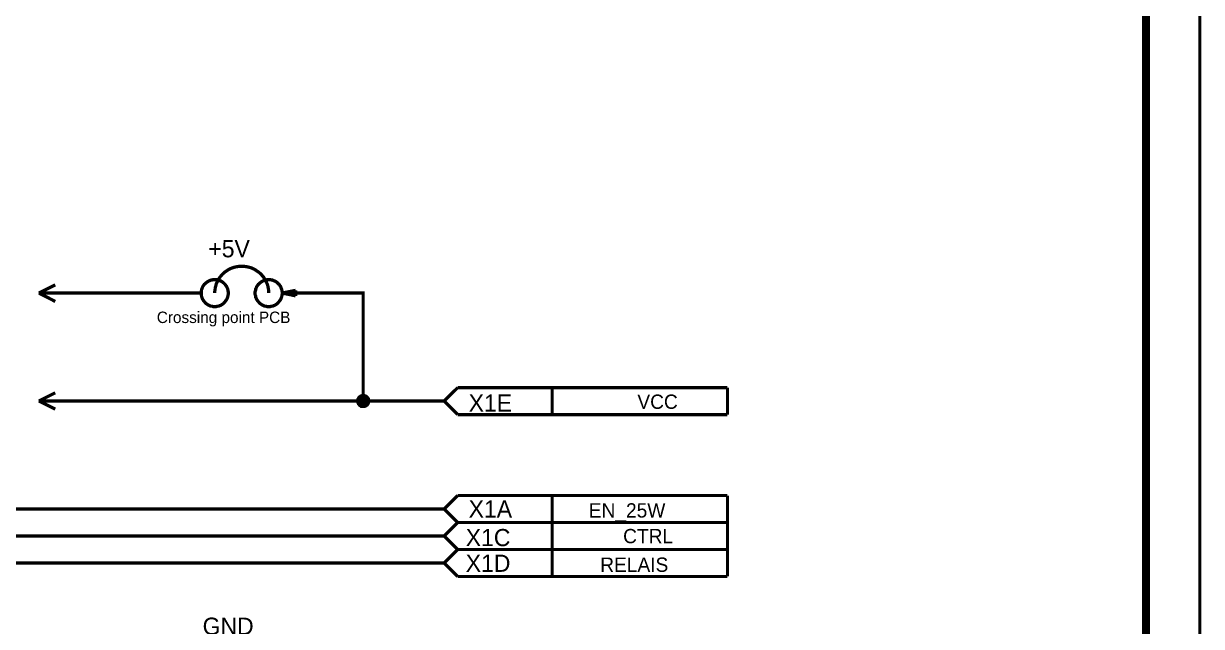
# Model space of a CAD drawing. Header units: millimetres. Extents: x 0 to 420, y 0 to 297.
# Drawn here: x 311 to 420.1, y 184.1 to 240 of the extents above; entities that cross this region are included whole.
import ezdxf

# ---------------------------------------------------------------- set-up
doc = ezdxf.new("R2010")
doc.units = ezdxf.units.MM
doc.layers.add('Sheet', color=255, linetype='Continuous')

msp = doc.modelspace()

# ---------------------------------------------------------------- linework, layer by layer
at = {"layer": 'Sheet'}
for points, const_width in [([(0.1, 297), (419.9, 297), (419.9, 0), (0.1, 0), (0.1, 297)], 0.3), ([(0.1, 297), (419.9, 297), (419.9, 0), (0.1, 0), (0.1, 297)], 0.3), ([(0.1, 297), (0.1, 0), (419.9, 0), (419.9, 297), (0.1, 297), (0.1, 297)], 0.0991), ([(0.1, 297), (0.1, 0), (419.9, 0), (419.9, 297), (0.1, 297), (0.1, 297)], 0.0991), ([(20.09, 292), (414.92, 292), (414.92, 8), (20.09, 8), (20.09, 292)], 0.749)]:
    msp.add_lwpolyline(points, close=True, dxfattribs=dict(at, const_width=const_width))
for points, const_width in [([(331.2, 217.48), (331.07, 217.48), (330.94, 217.47), (330.82, 217.45), (330.69, 217.43), (330.57, 217.4), (330.46, 217.37), (330.34, 217.34), (330.23, 217.29), (330.11, 217.24), (330.01, 217.19), (329.9, 217.12), (329.8, 217.05), (329.7, 216.99), (329.61, 216.92), (329.52, 216.84), (329.43, 216.76), (329.35, 216.67), (329.27, 216.57), (329.2, 216.49), (329.13, 216.39), (329.07, 216.29), (329, 216.19), (328.95, 216.08), (328.9, 215.96), (328.85, 215.86), (328.82, 215.75), (328.79, 215.63), (328.75, 215.5), (328.74, 215.38), (328.72, 215.25), (328.7, 215.13), (328.7, 215)], 0.3), ([(333.7, 215), (333.7, 215.13), (333.69, 215.25), (333.67, 215.38), (333.65, 215.5), (333.62, 215.63), (333.59, 215.75), (333.55, 215.86), (333.5, 215.96), (333.45, 216.08), (333.4, 216.19), (333.34, 216.29), (333.27, 216.39), (333.21, 216.49), (333.12, 216.57), (333.06, 216.67), (332.97, 216.76), (332.88, 216.84), (332.79, 216.92), (332.69, 216.99), (332.59, 217.05), (332.49, 217.12), (332.4, 217.19), (332.28, 217.24), (332.18, 217.29), (332.06, 217.34), (331.95, 217.37), (331.83, 217.4), (331.7, 217.43), (331.58, 217.45), (331.45, 217.47), (331.34, 217.48), (331.2, 217.48)], 0.3), ([(327.45, 215), (327.45, 215.07), (327.45, 215.13), (327.46, 215.18), (327.48, 215.25), (327.48, 215.32), (327.5, 215.36), (327.53, 215.43), (327.55, 215.48), (327.56, 215.53), (327.6, 215.6), (327.63, 215.65), (327.66, 215.7), (327.69, 215.75), (327.73, 215.8), (327.78, 215.83), (327.81, 215.88), (327.86, 215.91), (327.91, 215.96), (327.96, 215.99), (327.99, 216.03), (328.06, 216.06), (328.11, 216.09), (328.16, 216.13), (328.21, 216.14), (328.27, 216.16), (328.32, 216.19), (328.39, 216.21), (328.46, 216.21), (328.51, 216.23), (328.57, 216.24), (328.64, 216.24), (328.7, 216.24)], 0.3), ([(328.7, 216.24), (328.64, 216.24), (328.57, 216.24), (328.51, 216.23), (328.46, 216.21), (328.39, 216.21), (328.32, 216.19), (328.27, 216.16), (328.21, 216.14), (328.16, 216.13), (328.11, 216.09), (328.06, 216.06), (327.99, 216.03), (327.96, 215.99), (327.91, 215.96), (327.86, 215.91), (327.81, 215.88), (327.78, 215.83), (327.73, 215.8), (327.69, 215.75), (327.66, 215.7), (327.63, 215.65), (327.6, 215.6), (327.56, 215.53), (327.55, 215.48), (327.53, 215.43), (327.5, 215.36), (327.48, 215.32), (327.48, 215.25), (327.46, 215.18), (327.45, 215.13), (327.45, 215.07), (327.45, 215)], 0.3), ([(328.7, 216.24), (328.77, 216.24), (328.84, 216.24), (328.9, 216.23), (328.95, 216.21), (329.02, 216.21), (329.08, 216.19), (329.13, 216.16), (329.18, 216.14), (329.25, 216.13), (329.3, 216.09), (329.35, 216.06), (329.4, 216.03), (329.45, 215.99), (329.5, 215.96), (329.55, 215.91), (329.58, 215.88), (329.63, 215.83), (329.66, 215.8), (329.7, 215.75), (329.73, 215.7), (329.76, 215.65), (329.8, 215.6), (329.83, 215.53), (329.85, 215.48), (329.88, 215.43), (329.9, 215.36), (329.91, 215.32), (329.93, 215.25), (329.93, 215.18), (329.95, 215.13), (329.95, 215.07), (329.95, 215)], 0.3), ([(329.95, 215), (329.95, 215.07), (329.95, 215.13), (329.93, 215.18), (329.93, 215.25), (329.91, 215.32), (329.9, 215.36), (329.88, 215.43), (329.85, 215.48), (329.83, 215.53), (329.8, 215.6), (329.76, 215.65), (329.73, 215.7), (329.7, 215.75), (329.66, 215.8), (329.63, 215.83), (329.58, 215.88), (329.55, 215.91), (329.5, 215.96), (329.45, 215.99), (329.4, 216.03), (329.35, 216.06), (329.3, 216.09), (329.25, 216.13), (329.18, 216.14), (329.13, 216.16), (329.08, 216.19), (329.02, 216.21), (328.95, 216.21), (328.9, 216.23), (328.84, 216.24), (328.77, 216.24), (328.7, 216.24)], 0.3), ([(332.44, 215), (332.44, 215.07), (332.44, 215.13), (332.46, 215.18), (332.48, 215.25), (332.48, 215.32), (332.49, 215.36), (332.53, 215.43), (332.54, 215.48), (332.56, 215.53), (332.59, 215.6), (332.63, 215.65), (332.66, 215.7), (332.69, 215.75), (332.73, 215.8), (332.78, 215.83), (332.81, 215.88), (332.86, 215.91), (332.91, 215.96), (332.96, 215.99), (332.99, 216.03), (333.06, 216.06), (333.11, 216.09), (333.16, 216.13), (333.21, 216.14), (333.27, 216.16), (333.32, 216.19), (333.39, 216.21), (333.45, 216.21), (333.5, 216.23), (333.57, 216.24), (333.64, 216.24), (333.7, 216.24)], 0.3), ([(333.7, 216.24), (333.64, 216.24), (333.57, 216.24), (333.5, 216.23), (333.45, 216.21), (333.39, 216.21), (333.32, 216.19), (333.27, 216.16), (333.21, 216.14), (333.16, 216.13), (333.11, 216.09), (333.06, 216.06), (332.99, 216.03), (332.96, 215.99), (332.91, 215.96), (332.86, 215.91), (332.81, 215.88), (332.78, 215.83), (332.73, 215.8), (332.69, 215.75), (332.66, 215.7), (332.63, 215.65), (332.59, 215.6), (332.56, 215.53), (332.54, 215.48), (332.53, 215.43), (332.49, 215.36), (332.48, 215.32), (332.48, 215.25), (332.46, 215.18), (332.44, 215.13), (332.44, 215.07), (332.44, 215)], 0.3), ([(333.7, 216.24), (333.77, 216.24), (333.84, 216.24), (333.88, 216.23), (333.95, 216.21), (334.02, 216.21), (334.07, 216.19), (334.13, 216.16), (334.18, 216.14), (334.23, 216.13), (334.3, 216.09), (334.35, 216.06), (334.4, 216.03), (334.45, 215.99), (334.5, 215.96), (334.53, 215.91), (334.58, 215.88), (334.61, 215.83), (334.66, 215.8), (334.7, 215.75), (334.73, 215.7), (334.76, 215.65), (334.8, 215.6), (334.83, 215.53), (334.84, 215.48), (334.86, 215.43), (334.89, 215.36), (334.91, 215.32), (334.91, 215.25), (334.93, 215.18), (334.94, 215.13), (334.94, 215.07), (334.94, 215)], 0.3), ([(334.94, 215), (334.94, 215.07), (334.94, 215.13), (334.93, 215.18), (334.91, 215.25), (334.91, 215.32), (334.89, 215.36), (334.86, 215.43), (334.84, 215.48), (334.83, 215.53), (334.8, 215.6), (334.76, 215.65), (334.73, 215.7), (334.7, 215.75), (334.66, 215.8), (334.61, 215.83), (334.58, 215.88), (334.53, 215.91), (334.5, 215.96), (334.45, 215.99), (334.4, 216.03), (334.35, 216.06), (334.3, 216.09), (334.23, 216.13), (334.18, 216.14), (334.13, 216.16), (334.07, 216.19), (334.02, 216.21), (333.95, 216.21), (333.88, 216.23), (333.84, 216.24), (333.77, 216.24), (333.7, 216.24)], 0.3), ([(312.42, 215), (313.94, 215.76)], 0.3), ([(312.42, 215), (313.94, 214.22)], 0.3), ([(314.95, 215), (312.42, 215)], 0.3), ([(324.95, 215), (314.95, 215)], 0.3), ([(327.45, 215), (324.95, 215)], 0.3), ([(328.7, 213.74), (328.64, 213.74), (328.57, 213.74), (328.51, 213.76), (328.46, 213.78), (328.39, 213.78), (328.32, 213.79), (328.27, 213.82), (328.21, 213.84), (328.16, 213.86), (328.11, 213.89), (328.06, 213.92), (327.99, 213.96), (327.96, 213.99), (327.91, 214.02), (327.86, 214.07), (327.81, 214.11), (327.78, 214.16), (327.73, 214.21), (327.69, 214.26), (327.66, 214.29), (327.63, 214.35), (327.6, 214.4), (327.56, 214.45), (327.55, 214.5), (327.53, 214.57), (327.5, 214.62), (327.48, 214.69), (327.48, 214.75), (327.46, 214.8), (327.45, 214.87), (327.45, 214.93), (327.45, 215)], 0.3), ([(327.45, 215), (327.45, 214.93), (327.45, 214.87), (327.46, 214.8), (327.48, 214.75), (327.48, 214.69), (327.5, 214.62), (327.53, 214.57), (327.55, 214.5), (327.56, 214.45), (327.6, 214.4), (327.63, 214.35), (327.66, 214.29), (327.69, 214.26), (327.73, 214.21), (327.78, 214.16), (327.81, 214.11), (327.86, 214.07), (327.91, 214.02), (327.96, 213.99), (327.99, 213.96), (328.06, 213.92), (328.11, 213.89), (328.16, 213.86), (328.21, 213.84), (328.27, 213.82), (328.32, 213.79), (328.39, 213.78), (328.46, 213.78), (328.51, 213.76), (328.57, 213.74), (328.64, 213.74), (328.7, 213.74)], 0.3), ([(329.95, 215), (329.95, 214.93), (329.95, 214.87), (329.93, 214.8), (329.93, 214.75), (329.91, 214.69), (329.9, 214.62), (329.88, 214.57), (329.85, 214.5), (329.83, 214.45), (329.8, 214.4), (329.76, 214.35), (329.73, 214.29), (329.7, 214.26), (329.66, 214.21), (329.63, 214.16), (329.58, 214.11), (329.55, 214.07), (329.5, 214.02), (329.45, 213.99), (329.4, 213.96), (329.35, 213.92), (329.3, 213.89), (329.25, 213.86), (329.18, 213.84), (329.13, 213.82), (329.08, 213.79), (329.02, 213.78), (328.95, 213.78), (328.9, 213.76), (328.84, 213.74), (328.77, 213.74), (328.7, 213.74)], 0.3), ([(328.7, 213.74), (328.77, 213.74), (328.84, 213.74), (328.9, 213.76), (328.95, 213.78), (329.02, 213.78), (329.08, 213.79), (329.13, 213.82), (329.18, 213.84), (329.25, 213.86), (329.3, 213.89), (329.35, 213.92), (329.4, 213.96), (329.45, 213.99), (329.5, 214.02), (329.55, 214.07), (329.58, 214.11), (329.63, 214.16), (329.66, 214.21), (329.7, 214.26), (329.73, 214.29), (329.76, 214.35), (329.8, 214.4), (329.83, 214.45), (329.85, 214.5), (329.88, 214.57), (329.9, 214.62), (329.91, 214.69), (329.93, 214.75), (329.93, 214.8), (329.95, 214.87), (329.95, 214.93), (329.95, 215)], 0.3), ([(328.7, 215), (328.7, 215), (328.7, 215), (328.7, 215), (328.7, 215), (328.7, 215), (328.7, 215), (328.7, 215), (328.7, 215), (328.7, 215), (328.7, 215), (328.7, 215), (328.7, 215), (328.7, 215), (328.7, 215), (328.7, 215), (328.7, 215), (328.7, 215), (328.7, 215), (328.7, 215), (328.7, 215), (328.7, 215), (328.7, 215), (328.7, 215), (328.7, 215), (328.7, 215), (328.7, 215), (328.7, 215), (328.7, 215), (328.7, 215), (328.7, 215), (328.7, 215), (328.7, 215)], 0.3), ([(329.95, 215), (329.95, 215), (329.95, 215), (329.95, 215), (329.95, 215), (329.95, 215), (329.95, 215), (329.95, 215), (329.95, 215), (329.95, 215), (329.95, 215), (329.95, 215), (329.95, 215), (329.95, 215), (329.95, 215), (329.95, 215), (329.95, 215), (329.95, 215), (329.95, 215), (329.95, 215), (329.95, 215), (329.95, 215), (329.95, 215), (329.95, 215), (329.95, 215), (329.95, 215), (329.95, 215), (329.95, 215), (329.95, 215), (329.95, 215), (329.95, 215), (329.95, 215), (329.95, 215)], 0.3), ([(333.7, 213.74), (333.64, 213.74), (333.57, 213.74), (333.5, 213.76), (333.45, 213.78), (333.39, 213.78), (333.32, 213.79), (333.27, 213.82), (333.21, 213.84), (333.16, 213.86), (333.11, 213.89), (333.06, 213.92), (332.99, 213.96), (332.96, 213.99), (332.91, 214.02), (332.86, 214.07), (332.81, 214.11), (332.78, 214.16), (332.73, 214.21), (332.69, 214.26), (332.66, 214.29), (332.63, 214.35), (332.59, 214.4), (332.56, 214.45), (332.54, 214.5), (332.53, 214.57), (332.49, 214.62), (332.48, 214.69), (332.48, 214.75), (332.46, 214.8), (332.44, 214.87), (332.44, 214.93), (332.44, 215)], 0.3), ([(332.44, 215), (332.44, 214.93), (332.44, 214.87), (332.46, 214.8), (332.48, 214.75), (332.48, 214.69), (332.49, 214.62), (332.53, 214.57), (332.54, 214.5), (332.56, 214.45), (332.59, 214.4), (332.63, 214.35), (332.66, 214.29), (332.69, 214.26), (332.73, 214.21), (332.78, 214.16), (332.81, 214.11), (332.86, 214.07), (332.91, 214.02), (332.96, 213.99), (332.99, 213.96), (333.06, 213.92), (333.11, 213.89), (333.16, 213.86), (333.21, 213.84), (333.27, 213.82), (333.32, 213.79), (333.39, 213.78), (333.45, 213.78), (333.5, 213.76), (333.57, 213.74), (333.64, 213.74), (333.7, 213.74)], 0.3), ([(334.94, 215), (334.94, 214.93), (334.94, 214.87), (334.93, 214.8), (334.91, 214.75), (334.91, 214.69), (334.89, 214.62), (334.86, 214.57), (334.84, 214.5), (334.83, 214.45), (334.8, 214.4), (334.76, 214.35), (334.73, 214.29), (334.7, 214.26), (334.66, 214.21), (334.61, 214.16), (334.58, 214.11), (334.53, 214.07), (334.5, 214.02), (334.45, 213.99), (334.4, 213.96), (334.35, 213.92), (334.3, 213.89), (334.23, 213.86), (334.18, 213.84), (334.13, 213.82), (334.07, 213.79), (334.02, 213.78), (333.95, 213.78), (333.88, 213.76), (333.84, 213.74), (333.77, 213.74), (333.7, 213.74)], 0.3), ([(333.7, 213.74), (333.77, 213.74), (333.84, 213.74), (333.88, 213.76), (333.95, 213.78), (334.02, 213.78), (334.07, 213.79), (334.13, 213.82), (334.18, 213.84), (334.23, 213.86), (334.3, 213.89), (334.35, 213.92), (334.4, 213.96), (334.45, 213.99), (334.5, 214.02), (334.53, 214.07), (334.58, 214.11), (334.61, 214.16), (334.66, 214.21), (334.7, 214.26), (334.73, 214.29), (334.76, 214.35), (334.8, 214.4), (334.83, 214.45), (334.84, 214.5), (334.86, 214.57), (334.89, 214.62), (334.91, 214.69), (334.91, 214.75), (334.93, 214.8), (334.94, 214.87), (334.94, 214.93), (334.94, 215)], 0.3), ([(334.94, 215), (336.19, 215.25)], 0.3), ([(334.94, 215), (337.44, 215)], 0.3), ([(334.94, 215), (334.94, 215), (334.94, 215), (334.94, 215), (334.94, 215), (334.94, 215), (334.94, 215), (334.94, 215), (334.94, 215), (334.94, 215), (334.94, 215), (334.94, 215), (334.94, 215), (334.94, 215), (334.94, 215), (334.94, 215), (334.94, 215), (334.94, 215), (334.94, 215), (334.94, 215), (334.94, 215), (334.94, 215), (334.94, 215), (334.94, 215), (334.94, 215), (334.94, 215), (334.94, 215), (334.94, 215), (334.94, 215), (334.94, 215), (334.94, 215), (334.94, 215), (334.94, 215)], 0.3), ([(334.94, 215), (336.19, 214.74)], 0.3), ([(336.19, 214.74), (336.19, 215.25)], 0.3), ([(337.44, 215), (342.44, 215), (342.44, 205)], 0.3), ([(349.94, 205), (351.2, 206.24)], 0.3), ([(351.2, 206.24), (376.17, 206.24)], 0.3), ([(359.94, 206.24), (359.94, 203.74)], 0.3), ([(376.17, 206.24), (376.17, 203.74)], 0.3), ([(312.42, 205), (313.94, 205.76)], 0.3), ([(312.42, 205), (313.94, 204.24)], 0.3), ([(314.95, 205), (312.42, 205)], 0.3), ([(347.44, 205), (342.44, 205), (314.95, 205)], 0.3), ([(341.95, 205), (341.95, 205.03), (341.95, 205.05), (341.95, 205.08), (341.96, 205.1), (341.96, 205.13), (341.96, 205.15), (341.98, 205.16), (341.98, 205.2), (341.99, 205.21), (342.01, 205.23), (342.01, 205.26), (342.03, 205.28), (342.04, 205.3), (342.06, 205.31), (342.08, 205.33), (342.09, 205.35), (342.11, 205.36), (342.13, 205.38), (342.14, 205.4), (342.16, 205.41), (342.18, 205.43), (342.21, 205.43), (342.23, 205.45), (342.24, 205.46), (342.28, 205.46), (342.29, 205.48), (342.31, 205.48), (342.34, 205.48), (342.36, 205.5), (342.39, 205.5), (342.41, 205.5), (342.44, 205.5)], 0.3), ([(341.95, 205), (341.95, 205.03), (341.95, 205.05), (341.95, 205.08), (341.96, 205.1), (341.96, 205.13), (341.96, 205.15), (341.98, 205.16), (341.98, 205.2), (341.99, 205.21), (342.01, 205.23), (342.01, 205.26), (342.03, 205.28), (342.04, 205.3), (342.06, 205.31), (342.08, 205.33), (342.09, 205.35), (342.11, 205.36), (342.13, 205.38), (342.14, 205.4), (342.16, 205.41), (342.18, 205.43), (342.21, 205.43), (342.23, 205.45), (342.24, 205.46), (342.28, 205.46), (342.29, 205.48), (342.31, 205.48), (342.34, 205.48), (342.36, 205.5), (342.39, 205.5), (342.41, 205.5), (342.44, 205.5)], 0.3), ([(341.95, 205), (341.95, 205.03), (341.95, 205.05), (341.95, 205.08), (341.96, 205.1), (341.96, 205.13), (341.96, 205.15), (341.98, 205.16), (341.98, 205.2), (341.99, 205.21), (342.01, 205.23), (342.01, 205.26), (342.03, 205.28), (342.04, 205.3), (342.06, 205.31), (342.08, 205.33), (342.09, 205.35), (342.11, 205.36), (342.13, 205.38), (342.14, 205.4), (342.16, 205.41), (342.18, 205.43), (342.21, 205.43), (342.23, 205.45), (342.24, 205.46), (342.28, 205.46), (342.29, 205.48), (342.31, 205.48), (342.34, 205.48), (342.36, 205.5), (342.39, 205.5), (342.41, 205.5), (342.44, 205.5)], 0.3), ([(341.95, 205), (341.95, 205.03), (341.95, 205.05), (341.95, 205.08), (341.96, 205.1), (341.96, 205.13), (341.96, 205.15), (341.98, 205.16), (341.98, 205.2), (341.99, 205.21), (342.01, 205.23), (342.01, 205.26), (342.03, 205.28), (342.04, 205.3), (342.06, 205.31), (342.08, 205.33), (342.09, 205.35), (342.11, 205.36), (342.13, 205.38), (342.14, 205.4), (342.16, 205.41), (342.18, 205.43), (342.21, 205.43), (342.23, 205.45), (342.24, 205.46), (342.28, 205.46), (342.29, 205.48), (342.31, 205.48), (342.34, 205.48), (342.36, 205.5), (342.39, 205.5), (342.41, 205.5), (342.44, 205.5)], 0.3), ([(342.44, 204.49), (342.41, 204.49), (342.39, 204.49), (342.36, 204.49), (342.34, 204.5), (342.31, 204.5), (342.29, 204.5), (342.28, 204.52), (342.24, 204.52), (342.23, 204.54), (342.21, 204.55), (342.18, 204.57), (342.16, 204.57), (342.14, 204.58), (342.13, 204.6), (342.11, 204.62), (342.09, 204.63), (342.08, 204.65), (342.06, 204.67), (342.04, 204.7), (342.03, 204.72), (342.01, 204.73), (342.01, 204.75), (341.99, 204.78), (341.98, 204.8), (341.98, 204.82), (341.96, 204.85), (341.96, 204.87), (341.96, 204.9), (341.95, 204.92), (341.95, 204.95), (341.95, 204.97), (341.95, 205)], 0.3), ([(341.95, 205), (341.95, 205)], 0.3), ([(342.44, 204.49), (342.41, 204.49), (342.39, 204.49), (342.36, 204.49), (342.34, 204.5), (342.31, 204.5), (342.29, 204.5), (342.28, 204.52), (342.24, 204.52), (342.23, 204.54), (342.21, 204.55), (342.18, 204.57), (342.16, 204.57), (342.14, 204.58), (342.13, 204.6), (342.11, 204.62), (342.09, 204.63), (342.08, 204.65), (342.06, 204.67), (342.04, 204.7), (342.03, 204.72), (342.01, 204.73), (342.01, 204.75), (341.99, 204.78), (341.98, 204.8), (341.98, 204.82), (341.96, 204.85), (341.96, 204.87), (341.96, 204.9), (341.95, 204.92), (341.95, 204.95), (341.95, 204.97), (341.95, 205)], 0.3), ([(341.95, 205), (341.95, 205)], 0.3), ([(342.44, 204.49), (342.41, 204.49), (342.39, 204.49), (342.36, 204.49), (342.34, 204.5), (342.31, 204.5), (342.29, 204.5), (342.28, 204.52), (342.24, 204.52), (342.23, 204.54), (342.21, 204.55), (342.18, 204.57), (342.16, 204.57), (342.14, 204.58), (342.13, 204.6), (342.11, 204.62), (342.09, 204.63), (342.08, 204.65), (342.06, 204.67), (342.04, 204.7), (342.03, 204.72), (342.01, 204.73), (342.01, 204.75), (341.99, 204.78), (341.98, 204.8), (341.98, 204.82), (341.96, 204.85), (341.96, 204.87), (341.96, 204.9), (341.95, 204.92), (341.95, 204.95), (341.95, 204.97), (341.95, 205)], 0.3), ([(341.95, 205), (341.95, 205)], 0.3), ([(342.44, 204.49), (342.41, 204.49), (342.39, 204.49), (342.36, 204.49), (342.34, 204.5), (342.31, 204.5), (342.29, 204.5), (342.28, 204.52), (342.24, 204.52), (342.23, 204.54), (342.21, 204.55), (342.18, 204.57), (342.16, 204.57), (342.14, 204.58), (342.13, 204.6), (342.11, 204.62), (342.09, 204.63), (342.08, 204.65), (342.06, 204.67), (342.04, 204.7), (342.03, 204.72), (342.01, 204.73), (342.01, 204.75), (341.99, 204.78), (341.98, 204.8), (341.98, 204.82), (341.96, 204.85), (341.96, 204.87), (341.96, 204.9), (341.95, 204.92), (341.95, 204.95), (341.95, 204.97), (341.95, 205)], 0.3), ([(341.95, 205), (341.95, 205)], 0.3), ([(341.95, 205), (341.95, 205.03), (341.95, 205.05), (341.95, 205.08), (341.96, 205.1), (341.96, 205.13), (341.96, 205.15), (341.98, 205.16), (341.98, 205.2), (341.99, 205.21), (342.01, 205.23), (342.01, 205.26), (342.03, 205.28), (342.04, 205.3), (342.06, 205.31), (342.08, 205.33), (342.09, 205.35), (342.11, 205.36), (342.13, 205.38), (342.14, 205.4), (342.16, 205.41), (342.18, 205.43), (342.21, 205.43), (342.23, 205.45), (342.24, 205.46), (342.28, 205.46), (342.29, 205.48), (342.31, 205.48), (342.34, 205.48), (342.36, 205.5), (342.39, 205.5), (342.41, 205.5), (342.44, 205.5)], 0.0991), ([(341.95, 205), (341.95, 205.03), (341.95, 205.05), (341.95, 205.08), (341.96, 205.1), (341.96, 205.13), (341.96, 205.15), (341.98, 205.16), (341.98, 205.2), (341.99, 205.21), (342.01, 205.23), (342.01, 205.26), (342.03, 205.28), (342.04, 205.3), (342.06, 205.31), (342.08, 205.33), (342.09, 205.35), (342.11, 205.36), (342.13, 205.38), (342.14, 205.4), (342.16, 205.41), (342.18, 205.43), (342.21, 205.43), (342.23, 205.45), (342.24, 205.46), (342.28, 205.46), (342.29, 205.48), (342.31, 205.48), (342.34, 205.48), (342.36, 205.5), (342.39, 205.5), (342.41, 205.5), (342.44, 205.5)], 0.0991), ([(341.95, 205), (341.95, 205.03), (341.95, 205.05), (341.95, 205.08), (341.96, 205.1), (341.96, 205.13), (341.96, 205.15), (341.98, 205.16), (341.98, 205.2), (341.99, 205.21), (342.01, 205.23), (342.01, 205.26), (342.03, 205.28), (342.04, 205.3), (342.06, 205.31), (342.08, 205.33), (342.09, 205.35), (342.11, 205.36), (342.13, 205.38), (342.14, 205.4), (342.16, 205.41), (342.18, 205.43), (342.21, 205.43), (342.23, 205.45), (342.24, 205.46), (342.28, 205.46), (342.29, 205.48), (342.31, 205.48), (342.34, 205.48), (342.36, 205.5), (342.39, 205.5), (342.41, 205.5), (342.44, 205.5)], 0.0991), ([(341.95, 205), (341.95, 205.03), (341.95, 205.05), (341.95, 205.08), (341.96, 205.1), (341.96, 205.13), (341.96, 205.15), (341.98, 205.16), (341.98, 205.2), (341.99, 205.21), (342.01, 205.23), (342.01, 205.26), (342.03, 205.28), (342.04, 205.3), (342.06, 205.31), (342.08, 205.33), (342.09, 205.35), (342.11, 205.36), (342.13, 205.38), (342.14, 205.4), (342.16, 205.41), (342.18, 205.43), (342.21, 205.43), (342.23, 205.45), (342.24, 205.46), (342.28, 205.46), (342.29, 205.48), (342.31, 205.48), (342.34, 205.48), (342.36, 205.5), (342.39, 205.5), (342.41, 205.5), (342.44, 205.5)], 0.0991), ([(342.44, 204.49), (342.41, 204.49), (342.39, 204.49), (342.36, 204.49), (342.34, 204.5), (342.31, 204.5), (342.29, 204.5), (342.28, 204.52), (342.24, 204.52), (342.23, 204.54), (342.21, 204.55), (342.18, 204.57), (342.16, 204.57), (342.14, 204.58), (342.13, 204.6), (342.11, 204.62), (342.09, 204.63), (342.08, 204.65), (342.06, 204.67), (342.04, 204.7), (342.03, 204.72), (342.01, 204.73), (342.01, 204.75), (341.99, 204.78), (341.98, 204.8), (341.98, 204.82), (341.96, 204.85), (341.96, 204.87), (341.96, 204.9), (341.95, 204.92), (341.95, 204.95), (341.95, 204.97), (341.95, 205)], 0.0991), ([(341.95, 205), (341.95, 205)], 0.0991), ([(342.44, 204.49), (342.41, 204.49), (342.39, 204.49), (342.36, 204.49), (342.34, 204.5), (342.31, 204.5), (342.29, 204.5), (342.28, 204.52), (342.24, 204.52), (342.23, 204.54), (342.21, 204.55), (342.18, 204.57), (342.16, 204.57), (342.14, 204.58), (342.13, 204.6), (342.11, 204.62), (342.09, 204.63), (342.08, 204.65), (342.06, 204.67), (342.04, 204.7), (342.03, 204.72), (342.01, 204.73), (342.01, 204.75), (341.99, 204.78), (341.98, 204.8), (341.98, 204.82), (341.96, 204.85), (341.96, 204.87), (341.96, 204.9), (341.95, 204.92), (341.95, 204.95), (341.95, 204.97), (341.95, 205)], 0.0991), ([(341.95, 205), (341.95, 205)], 0.0991), ([(342.44, 204.49), (342.41, 204.49), (342.39, 204.49), (342.36, 204.49), (342.34, 204.5), (342.31, 204.5), (342.29, 204.5), (342.28, 204.52), (342.24, 204.52), (342.23, 204.54), (342.21, 204.55), (342.18, 204.57), (342.16, 204.57), (342.14, 204.58), (342.13, 204.6), (342.11, 204.62), (342.09, 204.63), (342.08, 204.65), (342.06, 204.67), (342.04, 204.7), (342.03, 204.72), (342.01, 204.73), (342.01, 204.75), (341.99, 204.78), (341.98, 204.8), (341.98, 204.82), (341.96, 204.85), (341.96, 204.87), (341.96, 204.9), (341.95, 204.92), (341.95, 204.95), (341.95, 204.97), (341.95, 205)], 0.0991), ([(341.95, 205), (341.95, 205)], 0.0991), ([(342.44, 204.49), (342.41, 204.49), (342.39, 204.49), (342.36, 204.49), (342.34, 204.5), (342.31, 204.5), (342.29, 204.5), (342.28, 204.52), (342.24, 204.52), (342.23, 204.54), (342.21, 204.55), (342.18, 204.57), (342.16, 204.57), (342.14, 204.58), (342.13, 204.6), (342.11, 204.62), (342.09, 204.63), (342.08, 204.65), (342.06, 204.67), (342.04, 204.7), (342.03, 204.72), (342.01, 204.73), (342.01, 204.75), (341.99, 204.78), (341.98, 204.8), (341.98, 204.82), (341.96, 204.85), (341.96, 204.87), (341.96, 204.9), (341.95, 204.92), (341.95, 204.95), (341.95, 204.97), (341.95, 205)], 0.0991), ([(341.95, 205), (341.95, 205)], 0.0991), ([(342.44, 205.5), (342.44, 205.5)], 0.3), ([(342.44, 205.5), (342.47, 205.5), (342.49, 205.5), (342.52, 205.5), (342.54, 205.48), (342.57, 205.48), (342.59, 205.48), (342.62, 205.46), (342.64, 205.46), (342.66, 205.45), (342.69, 205.43), (342.71, 205.43), (342.72, 205.41), (342.74, 205.4), (342.77, 205.38), (342.79, 205.36), (342.81, 205.35), (342.82, 205.33), (342.84, 205.31), (342.86, 205.3), (342.87, 205.28), (342.87, 205.26), (342.89, 205.23), (342.91, 205.21), (342.92, 205.2), (342.92, 205.16), (342.94, 205.15), (342.94, 205.13), (342.94, 205.1), (342.95, 205.08), (342.95, 205.05), (342.95, 205.03), (342.95, 205)], 0.3), ([(342.44, 205.5), (342.44, 205.5)], 0.3), ([(342.44, 205.5), (342.47, 205.5), (342.49, 205.5), (342.52, 205.5), (342.54, 205.48), (342.57, 205.48), (342.59, 205.48), (342.62, 205.46), (342.64, 205.46), (342.66, 205.45), (342.69, 205.43), (342.71, 205.43), (342.72, 205.41), (342.74, 205.4), (342.77, 205.38), (342.79, 205.36), (342.81, 205.35), (342.82, 205.33), (342.84, 205.31), (342.86, 205.3), (342.87, 205.28), (342.87, 205.26), (342.89, 205.23), (342.91, 205.21), (342.92, 205.2), (342.92, 205.16), (342.94, 205.15), (342.94, 205.13), (342.94, 205.1), (342.95, 205.08), (342.95, 205.05), (342.95, 205.03), (342.95, 205)], 0.3), ([(342.44, 205.5), (342.44, 205.5)], 0.3), ([(342.44, 205.5), (342.47, 205.5), (342.49, 205.5), (342.52, 205.5), (342.54, 205.48), (342.57, 205.48), (342.59, 205.48), (342.62, 205.46), (342.64, 205.46), (342.66, 205.45), (342.69, 205.43), (342.71, 205.43), (342.72, 205.41), (342.74, 205.4), (342.77, 205.38), (342.79, 205.36), (342.81, 205.35), (342.82, 205.33), (342.84, 205.31), (342.86, 205.3), (342.87, 205.28), (342.87, 205.26), (342.89, 205.23), (342.91, 205.21), (342.92, 205.2), (342.92, 205.16), (342.94, 205.15), (342.94, 205.13), (342.94, 205.1), (342.95, 205.08), (342.95, 205.05), (342.95, 205.03), (342.95, 205)], 0.3), ([(342.44, 205.5), (342.44, 205.5)], 0.3), ([(342.44, 205.5), (342.47, 205.5), (342.49, 205.5), (342.52, 205.5), (342.54, 205.48), (342.57, 205.48), (342.59, 205.48), (342.62, 205.46), (342.64, 205.46), (342.66, 205.45), (342.69, 205.43), (342.71, 205.43), (342.72, 205.41), (342.74, 205.4), (342.77, 205.38), (342.79, 205.36), (342.81, 205.35), (342.82, 205.33), (342.84, 205.31), (342.86, 205.3), (342.87, 205.28), (342.87, 205.26), (342.89, 205.23), (342.91, 205.21), (342.92, 205.2), (342.92, 205.16), (342.94, 205.15), (342.94, 205.13), (342.94, 205.1), (342.95, 205.08), (342.95, 205.05), (342.95, 205.03), (342.95, 205)], 0.3), ([(342.95, 205), (342.95, 204.97), (342.95, 204.95), (342.95, 204.92), (342.94, 204.9), (342.94, 204.87), (342.94, 204.85), (342.92, 204.82), (342.92, 204.8), (342.91, 204.78), (342.89, 204.75), (342.87, 204.73), (342.87, 204.72), (342.86, 204.7), (342.84, 204.67), (342.82, 204.65), (342.81, 204.63), (342.79, 204.62), (342.77, 204.6), (342.74, 204.58), (342.72, 204.57), (342.71, 204.57), (342.69, 204.55), (342.66, 204.54), (342.64, 204.52), (342.62, 204.52), (342.59, 204.5), (342.57, 204.5), (342.54, 204.5), (342.52, 204.49), (342.49, 204.49), (342.47, 204.49), (342.44, 204.49)], 0.3), ([(342.95, 205), (342.95, 204.97), (342.95, 204.95), (342.95, 204.92), (342.94, 204.9), (342.94, 204.87), (342.94, 204.85), (342.92, 204.82), (342.92, 204.8), (342.91, 204.78), (342.89, 204.75), (342.87, 204.73), (342.87, 204.72), (342.86, 204.7), (342.84, 204.67), (342.82, 204.65), (342.81, 204.63), (342.79, 204.62), (342.77, 204.6), (342.74, 204.58), (342.72, 204.57), (342.71, 204.57), (342.69, 204.55), (342.66, 204.54), (342.64, 204.52), (342.62, 204.52), (342.59, 204.5), (342.57, 204.5), (342.54, 204.5), (342.52, 204.49), (342.49, 204.49), (342.47, 204.49), (342.44, 204.49)], 0.3), ([(342.95, 205), (342.95, 204.97), (342.95, 204.95), (342.95, 204.92), (342.94, 204.9), (342.94, 204.87), (342.94, 204.85), (342.92, 204.82), (342.92, 204.8), (342.91, 204.78), (342.89, 204.75), (342.87, 204.73), (342.87, 204.72), (342.86, 204.7), (342.84, 204.67), (342.82, 204.65), (342.81, 204.63), (342.79, 204.62), (342.77, 204.6), (342.74, 204.58), (342.72, 204.57), (342.71, 204.57), (342.69, 204.55), (342.66, 204.54), (342.64, 204.52), (342.62, 204.52), (342.59, 204.5), (342.57, 204.5), (342.54, 204.5), (342.52, 204.49), (342.49, 204.49), (342.47, 204.49), (342.44, 204.49)], 0.3), ([(342.95, 205), (342.95, 204.97), (342.95, 204.95), (342.95, 204.92), (342.94, 204.9), (342.94, 204.87), (342.94, 204.85), (342.92, 204.82), (342.92, 204.8), (342.91, 204.78), (342.89, 204.75), (342.87, 204.73), (342.87, 204.72), (342.86, 204.7), (342.84, 204.67), (342.82, 204.65), (342.81, 204.63), (342.79, 204.62), (342.77, 204.6), (342.74, 204.58), (342.72, 204.57), (342.71, 204.57), (342.69, 204.55), (342.66, 204.54), (342.64, 204.52), (342.62, 204.52), (342.59, 204.5), (342.57, 204.5), (342.54, 204.5), (342.52, 204.49), (342.49, 204.49), (342.47, 204.49), (342.44, 204.49)], 0.3), ([(342.44, 205.5), (342.44, 205.5)], 0.0991), ([(342.44, 205.5), (342.47, 205.5), (342.49, 205.5), (342.52, 205.5), (342.54, 205.48), (342.57, 205.48), (342.59, 205.48), (342.62, 205.46), (342.64, 205.46), (342.66, 205.45), (342.69, 205.43), (342.71, 205.43), (342.72, 205.41), (342.74, 205.4), (342.77, 205.38), (342.79, 205.36), (342.81, 205.35), (342.82, 205.33), (342.84, 205.31), (342.86, 205.3), (342.87, 205.28), (342.87, 205.26), (342.89, 205.23), (342.91, 205.21), (342.92, 205.2), (342.92, 205.16), (342.94, 205.15), (342.94, 205.13), (342.94, 205.1), (342.95, 205.08), (342.95, 205.05), (342.95, 205.03), (342.95, 205)], 0.0991), ([(342.44, 205.5), (342.44, 205.5)], 0.0991), ([(342.44, 205.5), (342.47, 205.5), (342.49, 205.5), (342.52, 205.5), (342.54, 205.48), (342.57, 205.48), (342.59, 205.48), (342.62, 205.46), (342.64, 205.46), (342.66, 205.45), (342.69, 205.43), (342.71, 205.43), (342.72, 205.41), (342.74, 205.4), (342.77, 205.38), (342.79, 205.36), (342.81, 205.35), (342.82, 205.33), (342.84, 205.31), (342.86, 205.3), (342.87, 205.28), (342.87, 205.26), (342.89, 205.23), (342.91, 205.21), (342.92, 205.2), (342.92, 205.16), (342.94, 205.15), (342.94, 205.13), (342.94, 205.1), (342.95, 205.08), (342.95, 205.05), (342.95, 205.03), (342.95, 205)], 0.0991), ([(342.44, 205.5), (342.44, 205.5)], 0.0991), ([(342.44, 205.5), (342.47, 205.5), (342.49, 205.5), (342.52, 205.5), (342.54, 205.48), (342.57, 205.48), (342.59, 205.48), (342.62, 205.46), (342.64, 205.46), (342.66, 205.45), (342.69, 205.43), (342.71, 205.43), (342.72, 205.41), (342.74, 205.4), (342.77, 205.38), (342.79, 205.36), (342.81, 205.35), (342.82, 205.33), (342.84, 205.31), (342.86, 205.3), (342.87, 205.28), (342.87, 205.26), (342.89, 205.23), (342.91, 205.21), (342.92, 205.2), (342.92, 205.16), (342.94, 205.15), (342.94, 205.13), (342.94, 205.1), (342.95, 205.08), (342.95, 205.05), (342.95, 205.03), (342.95, 205)], 0.0991), ([(342.44, 205.5), (342.44, 205.5)], 0.0991), ([(342.44, 205.5), (342.47, 205.5), (342.49, 205.5), (342.52, 205.5), (342.54, 205.48), (342.57, 205.48), (342.59, 205.48), (342.62, 205.46), (342.64, 205.46), (342.66, 205.45), (342.69, 205.43), (342.71, 205.43), (342.72, 205.41), (342.74, 205.4), (342.77, 205.38), (342.79, 205.36), (342.81, 205.35), (342.82, 205.33), (342.84, 205.31), (342.86, 205.3), (342.87, 205.28), (342.87, 205.26), (342.89, 205.23), (342.91, 205.21), (342.92, 205.2), (342.92, 205.16), (342.94, 205.15), (342.94, 205.13), (342.94, 205.1), (342.95, 205.08), (342.95, 205.05), (342.95, 205.03), (342.95, 205)], 0.0991), ([(342.95, 205), (342.95, 204.97), (342.95, 204.95), (342.95, 204.92), (342.94, 204.9), (342.94, 204.87), (342.94, 204.85), (342.92, 204.82), (342.92, 204.8), (342.91, 204.78), (342.89, 204.75), (342.87, 204.73), (342.87, 204.72), (342.86, 204.7), (342.84, 204.67), (342.82, 204.65), (342.81, 204.63), (342.79, 204.62), (342.77, 204.6), (342.74, 204.58), (342.72, 204.57), (342.71, 204.57), (342.69, 204.55), (342.66, 204.54), (342.64, 204.52), (342.62, 204.52), (342.59, 204.5), (342.57, 204.5), (342.54, 204.5), (342.52, 204.49), (342.49, 204.49), (342.47, 204.49), (342.44, 204.49)], 0.0991), ([(342.95, 205), (342.95, 204.97), (342.95, 204.95), (342.95, 204.92), (342.94, 204.9), (342.94, 204.87), (342.94, 204.85), (342.92, 204.82), (342.92, 204.8), (342.91, 204.78), (342.89, 204.75), (342.87, 204.73), (342.87, 204.72), (342.86, 204.7), (342.84, 204.67), (342.82, 204.65), (342.81, 204.63), (342.79, 204.62), (342.77, 204.6), (342.74, 204.58), (342.72, 204.57), (342.71, 204.57), (342.69, 204.55), (342.66, 204.54), (342.64, 204.52), (342.62, 204.52), (342.59, 204.5), (342.57, 204.5), (342.54, 204.5), (342.52, 204.49), (342.49, 204.49), (342.47, 204.49), (342.44, 204.49)], 0.0991), ([(342.95, 205), (342.95, 204.97), (342.95, 204.95), (342.95, 204.92), (342.94, 204.9), (342.94, 204.87), (342.94, 204.85), (342.92, 204.82), (342.92, 204.8), (342.91, 204.78), (342.89, 204.75), (342.87, 204.73), (342.87, 204.72), (342.86, 204.7), (342.84, 204.67), (342.82, 204.65), (342.81, 204.63), (342.79, 204.62), (342.77, 204.6), (342.74, 204.58), (342.72, 204.57), (342.71, 204.57), (342.69, 204.55), (342.66, 204.54), (342.64, 204.52), (342.62, 204.52), (342.59, 204.5), (342.57, 204.5), (342.54, 204.5), (342.52, 204.49), (342.49, 204.49), (342.47, 204.49), (342.44, 204.49)], 0.0991), ([(342.95, 205), (342.95, 204.97), (342.95, 204.95), (342.95, 204.92), (342.94, 204.9), (342.94, 204.87), (342.94, 204.85), (342.92, 204.82), (342.92, 204.8), (342.91, 204.78), (342.89, 204.75), (342.87, 204.73), (342.87, 204.72), (342.86, 204.7), (342.84, 204.67), (342.82, 204.65), (342.81, 204.63), (342.79, 204.62), (342.77, 204.6), (342.74, 204.58), (342.72, 204.57), (342.71, 204.57), (342.69, 204.55), (342.66, 204.54), (342.64, 204.52), (342.62, 204.52), (342.59, 204.5), (342.57, 204.5), (342.54, 204.5), (342.52, 204.49), (342.49, 204.49), (342.47, 204.49), (342.44, 204.49)], 0.0991), ([(342.95, 205), (342.95, 205), (342.95, 205), (342.95, 205), (342.95, 205), (342.95, 205), (342.95, 205), (342.95, 205), (342.95, 205), (342.95, 205), (342.95, 205), (342.95, 205), (342.95, 205), (342.95, 205), (342.95, 205), (342.95, 205), (342.95, 205), (342.95, 205), (342.95, 205), (342.95, 205), (342.95, 205), (342.95, 205), (342.95, 205), (342.95, 205), (342.95, 205), (342.95, 205), (342.95, 205), (342.95, 205), (342.95, 205), (342.95, 205), (342.95, 205), (342.95, 205), (342.95, 205)], 0.3), ([(342.95, 205), (342.95, 205)], 0.3), ([(342.95, 205), (342.95, 205), (342.95, 205), (342.95, 205), (342.95, 205), (342.95, 205), (342.95, 205), (342.95, 205), (342.95, 205), (342.95, 205), (342.95, 205), (342.95, 205), (342.95, 205), (342.95, 205), (342.95, 205), (342.95, 205), (342.95, 205), (342.95, 205), (342.95, 205), (342.95, 205), (342.95, 205), (342.95, 205), (342.95, 205), (342.95, 205), (342.95, 205), (342.95, 205), (342.95, 205), (342.95, 205), (342.95, 205), (342.95, 205), (342.95, 205), (342.95, 205), (342.95, 205)], 0.3), ([(342.95, 205), (342.95, 205)], 0.3), ([(342.95, 205), (342.95, 205), (342.95, 205), (342.95, 205), (342.95, 205), (342.95, 205), (342.95, 205), (342.95, 205), (342.95, 205), (342.95, 205), (342.95, 205), (342.95, 205), (342.95, 205), (342.95, 205), (342.95, 205), (342.95, 205), (342.95, 205), (342.95, 205), (342.95, 205), (342.95, 205), (342.95, 205), (342.95, 205), (342.95, 205), (342.95, 205), (342.95, 205), (342.95, 205), (342.95, 205), (342.95, 205), (342.95, 205), (342.95, 205), (342.95, 205), (342.95, 205), (342.95, 205)], 0.3), ([(342.95, 205), (342.95, 205)], 0.3), ([(342.95, 205), (342.95, 205), (342.95, 205), (342.95, 205), (342.95, 205), (342.95, 205), (342.95, 205), (342.95, 205), (342.95, 205), (342.95, 205), (342.95, 205), (342.95, 205), (342.95, 205), (342.95, 205), (342.95, 205), (342.95, 205), (342.95, 205), (342.95, 205), (342.95, 205), (342.95, 205), (342.95, 205), (342.95, 205), (342.95, 205), (342.95, 205), (342.95, 205), (342.95, 205), (342.95, 205), (342.95, 205), (342.95, 205), (342.95, 205), (342.95, 205), (342.95, 205), (342.95, 205)], 0.3), ([(342.95, 205), (342.95, 205)], 0.3), ([(342.95, 205), (342.95, 205), (342.95, 205), (342.95, 205), (342.95, 205), (342.95, 205), (342.95, 205), (342.95, 205), (342.95, 205), (342.95, 205), (342.95, 205), (342.95, 205), (342.95, 205), (342.95, 205), (342.95, 205), (342.95, 205), (342.95, 205), (342.95, 205), (342.95, 205), (342.95, 205), (342.95, 205), (342.95, 205), (342.95, 205), (342.95, 205), (342.95, 205), (342.95, 205), (342.95, 205), (342.95, 205), (342.95, 205), (342.95, 205), (342.95, 205), (342.95, 205), (342.95, 205)], 0.0991), ([(342.95, 205), (342.95, 205)], 0.0991), ([(342.95, 205), (342.95, 205), (342.95, 205), (342.95, 205), (342.95, 205), (342.95, 205), (342.95, 205), (342.95, 205), (342.95, 205), (342.95, 205), (342.95, 205), (342.95, 205), (342.95, 205), (342.95, 205), (342.95, 205), (342.95, 205), (342.95, 205), (342.95, 205), (342.95, 205), (342.95, 205), (342.95, 205), (342.95, 205), (342.95, 205), (342.95, 205), (342.95, 205), (342.95, 205), (342.95, 205), (342.95, 205), (342.95, 205), (342.95, 205), (342.95, 205), (342.95, 205), (342.95, 205)], 0.0991), ([(342.95, 205), (342.95, 205)], 0.0991), ([(342.95, 205), (342.95, 205), (342.95, 205), (342.95, 205), (342.95, 205), (342.95, 205), (342.95, 205), (342.95, 205), (342.95, 205), (342.95, 205), (342.95, 205), (342.95, 205), (342.95, 205), (342.95, 205), (342.95, 205), (342.95, 205), (342.95, 205), (342.95, 205), (342.95, 205), (342.95, 205), (342.95, 205), (342.95, 205), (342.95, 205), (342.95, 205), (342.95, 205), (342.95, 205), (342.95, 205), (342.95, 205), (342.95, 205), (342.95, 205), (342.95, 205), (342.95, 205), (342.95, 205)], 0.0991), ([(342.95, 205), (342.95, 205)], 0.0991), ([(342.95, 205), (342.95, 205), (342.95, 205), (342.95, 205), (342.95, 205), (342.95, 205), (342.95, 205), (342.95, 205), (342.95, 205), (342.95, 205), (342.95, 205), (342.95, 205), (342.95, 205), (342.95, 205), (342.95, 205), (342.95, 205), (342.95, 205), (342.95, 205), (342.95, 205), (342.95, 205), (342.95, 205), (342.95, 205), (342.95, 205), (342.95, 205), (342.95, 205), (342.95, 205), (342.95, 205), (342.95, 205), (342.95, 205), (342.95, 205), (342.95, 205), (342.95, 205), (342.95, 205)], 0.0991), ([(342.95, 205), (342.95, 205)], 0.0991), ([(349.94, 205), (347.44, 205)], 0.3), ([(351.2, 203.74), (349.94, 205)], 0.3), ([(376.17, 203.74), (351.2, 203.74)], 0.3), ([(349.94, 195), (351.2, 196.24)], 0.3), ([(351.2, 196.24), (376.17, 196.24)], 0.3), ([(359.94, 196.24), (359.94, 193.74)], 0.3), ([(376.17, 196.24), (376.17, 193.74)], 0.3), ([(347.44, 195), (213.76, 195), (72.58, 195)], 0.3), ([(349.94, 195), (347.44, 195)], 0.3), ([(351.2, 193.74), (349.94, 195)], 0.3), ([(349.94, 192.5), (351.2, 193.74)], 0.3), ([(376.17, 193.74), (351.2, 193.74)], 0.3), ([(351.2, 193.74), (376.17, 193.74)], 0.3), ([(359.94, 193.74), (359.94, 191.24)], 0.3), ([(376.17, 193.74), (376.17, 191.24)], 0.3), ([(347.44, 192.5), (222.5, 192.5), (72.58, 192.5)], 0.3), ([(349.94, 192.5), (347.44, 192.5)], 0.3), ([(351.2, 191.24), (349.94, 192.5)], 0.3), ([(349.94, 190), (351.2, 191.24)], 0.3), ([(351.2, 191.24), (376.17, 191.24)], 0.3), ([(376.17, 191.24), (351.2, 191.24)], 0.3), ([(359.94, 191.24), (359.94, 188.74)], 0.3), ([(376.17, 191.24), (376.17, 188.74)], 0.3), ([(347.44, 190), (205.02, 190), (72.58, 190)], 0.3), ([(349.94, 190), (347.44, 190)], 0.3), ([(351.2, 188.74), (349.94, 190)], 0.3), ([(376.17, 188.74), (351.2, 188.74)], 0.3)]:
    msp.add_lwpolyline(points, dxfattribs=dict(at, const_width=const_width))
at = {"layer": 'Sheet', "const_width": 0.508}
msp.add_lwpolyline([(342.25, 205, 1), (342.75, 205, 1)], format="xyb", close=True, dxfattribs=at)

# ---------------------------------------------------------------- texts
at = {"layer": 'Sheet'}
for s, height, p in [('+5V', 1.59, (328.11, 218.31)), ('Crossing point PCB', 1.0598, (323.34, 212.22)), ('X1E', 1.59, (352.21, 204.01)), ('VCC', 1.325, (367.83, 204.27)), ('X1A', 1.59, (352.21, 194.2)), ('EN_25W', 1.325, (363.33, 194.2)), ('X1C', 1.59, (351.94, 191.55)), ('CTRL', 1.325, (366.51, 191.82)), ('X1D', 1.59, (351.94, 189.17)), ('RELAIS', 1.325, (364.39, 189.17)), ('GND', 1.59, (327.58, 183.34))]:
    msp.add_text(s, height=height, dxfattribs=at).set_placement(p)

doc.saveas('drawing.dxf')
